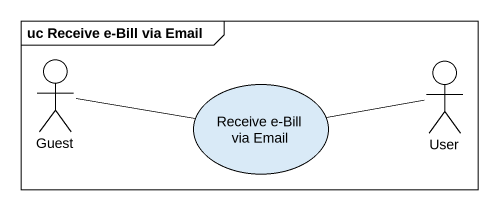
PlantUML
@startuml
mainframe uc Receive e-Bill via Email
actor Guest
actor User
usecase "Receive e-Bill via Email" as Receive_e_Bill_via_Email
Guest -right- Receive_e_Bill_via_Email
User -left- Receive_e_Bill_via_Email
@enduml
